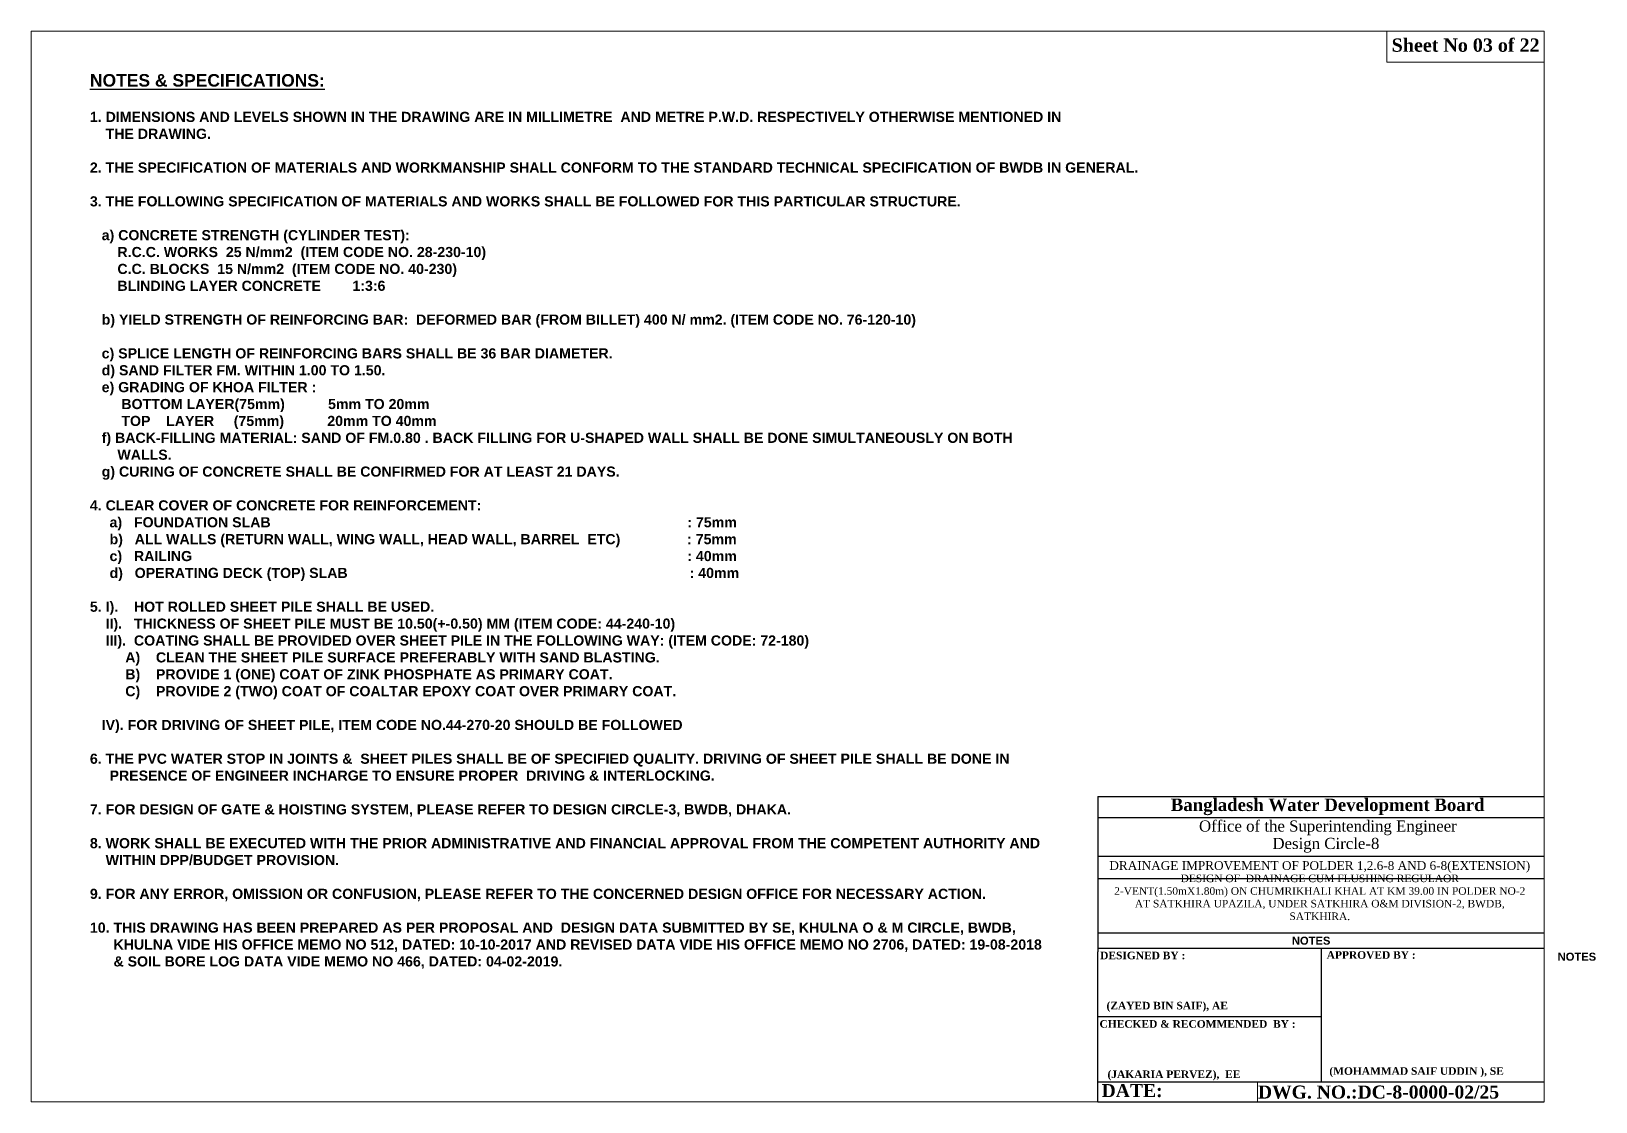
# Model space of a CAD drawing. Extents: x -545075 to 1728153, y -708141 to -305611.
# Drawn here: x -166263 to -103703, y -491541 to -448756 of the extents above; entities that cross this region are included whole.
import ezdxf

# ---------------------------------------------------------------- set-up
doc = ezdxf.new("R2010")
doc.units = 0
doc.header["$MEASUREMENT"] = 0
doc.layers.get('0').update_dxf_attribs({"linetype": 'CONTINUOUS'})
doc.layers.add('Left Bank Profile', color=7, linetype='CONTINUOUS', lineweight=25)
doc.layers.add('LINE', color=7, linetype='CONTINUOUS')
doc.styles.add('Arial-200', font='arial.ttf')
doc.styles.get("Standard").update_dxf_attribs({"font": 'times.ttf', "height": 250})
doc.styles.add('sum', font='arialbd.ttf')

msp = doc.modelspace()

# ---------------------------------------------------------------- linework, layer by layer
at = {"color": 7, "linetype": 'ByBlock', "lineweight": 20}
msp.add_lwpolyline([(-166263, -491541.469), (-166263, -448755.655), (-105757.808, -448755.655), (-105757.808, -491541.469), (-166263, -491541.469)], close=True, dxfattribs=at)
at = {"layer": 'Left Bank Profile'}
msp.add_lwpolyline([(-123615.716, -491541.469), (-105757.808, -491541.469)], dxfattribs=at)
msp.add_lwpolyline([(-123615.716, -491541.469), (-105757.808, -491541.469)], dxfattribs=at)
at = {"layer": 'LINE'}
for p, q in [((-123615.716, -479336.346), (-105757.808, -479336.346)), ((-123615.716, -479336.346), (-123615.716, -485548.537)), ((-123615.716, -480183.032), (-105757.808, -480183.032)), ((-123615.716, -481729.502), (-105757.808, -481729.502)), ((-123615.716, -482626.281), (-105757.808, -482626.281)), ((-123615.716, -484793.178), (-105757.808, -484793.178)), ((-123615.716, -485406.554), (-105757.808, -485406.554)), ((-114686.762, -485406.554), (-114686.762, -490748.993)), ((-123615.716, -491541.469), (-123615.716, -485548.537)), ((-123615.716, -488141.857), (-114686.762, -488141.857)), ((-123615.716, -490748.993), (-105757.808, -490748.993)), ((-120265.102, -490748.993), (-105757.808, -490748.993)), ((-120265.102, -490748.993), (-105757.808, -490748.993)), ((-120265.102, -490748.993), (-105757.808, -490748.993))]:
    msp.add_line(p, q, dxfattribs=at)
at = {"layer": 'LINE', "lineweight": 9}
msp.add_line((-105757.808, -479336.346), (-105757.808, -491541.469), dxfattribs=at)
at = {"layer": 'LINE', "color": 7, "lineweight": 9}
for p, q in [((-117233.181, -490748.993), (-117233.181, -491541.469)), ((-105757.808, -491541.469), (-123021.485, -491541.469)), ((-109441.86, -491541.469), (-108234.525, -491541.469))]:
    msp.add_line(p, q, dxfattribs=at)
at = {"layer": 'LINE', "lineweight": 9}
msp.add_lwpolyline([(-105757.808, -448755.655), (-112051.77, -448755.655), (-112051.77, -449990.278), (-105757.808, -449990.278)], close=True, dxfattribs=at)

# ---------------------------------------------------------------- texts
at = {"color": 0, "linetype": 'ByBlock', "lineweight": -2, "ltscale": 2, "insert": (-163919, -450465.403), "char_height": 405, "width": 42388.48597, "attachment_point": 1, "style": 'sum'}
msp.add_mtext('\\A1;{\\H1.235x;\\LNOTES & SPECIFICATIONS:\\P}\\P{\\C256;1. DIMENSIONS AND LEVELS SHOWN IN THE DRAWING ARE IN MILLIMETRE  AND METRE P.W.D. RESPECTIVELY OTHERWISE MENTIONED IN   \\P    THE DRAWING.}\\P\\P2. THE SPECIFICATION OF MATERIALS AND WORKMANSHIP SHALL CONFORM TO THE STANDARD TECHNICAL SPECIFICATION OF BWDB IN GENERAL.\\P\\P3. THE FOLLOWING SPECIFICATION OF MATERIALS AND WORKS SHALL BE FOLLOWED FOR THIS PARTICULAR STRUCTURE.\\P\\P   a) CONCRETE STRENGTH (CYLINDER TEST):     \\P       R.C.C. WORKS  25 N/mm2  (ITEM CODE NO. 28-230-10)\\P       C.C. BLOCKS  15 N/mm2  (ITEM CODE NO. 40-230)                      \\P       BLINDING LAYER CONCRETE        1:3:6\\P\\P   b) YIELD STRENGTH OF REINFORCING BAR:  DEFORMED BAR (FROM BILLET) 400 N/ mm2. (ITEM CODE NO. 76-120-10)\\P\\P   c) SPLICE LENGTH OF REINFORCING BARS SHALL BE 36 BAR DIAMETER.\\P   d) SAND FILTER FM. WITHIN 1.00 TO 1.50.\\P   e) GRADING OF KHOA FILTER : \\P        BOTTOM LAYER(75mm)           5mm TO 20mm\\P        TOP    LAYER     (75mm)           20mm TO 40mm \\P   f) BACK-FILLING MATERIAL: SAND OF FM.0.80 . BACK FILLING FOR U-SHAPED WALL SHALL BE DONE SIMULTANEOUSLY ON BOTH           \\P       WALLS. \\P   g) CURING OF CONCRETE SHALL BE CONFIRMED FOR AT LEAST 21 DAYS.\\P\\P4. CLEAR COVER OF CONCRETE FOR REINFORCEMENT:\\P{\\A0;     a)   FOUNDATION SLAB                                                                                                          : 75mm\\P     b)   ALL WALLS (RETURN WALL, WING WALL, HEAD WALL, BARREL  ETC)                 : 75mm\\P     c)   RAILING                                                                                                                              : 40mm\\P     d)   OPERATING DECK (TOP) SLAB                                                                                       : 40mm}\\P\\P{\\C256;5. \\A0;\\C7;I).    HOT ROLLED SHEET PILE SHALL BE USED.\\A1;\\C256;\\P    II).   THICKNESS OF \\A0;\\C7;SHEET PILE\\A1;\\C256; MUST BE 10.50(+-0.50) MM \\A0;\\C7;(ITEM CODE: 44-240-10)\\P    III).  COATING SHALL BE PROVIDED OVER SHEET PILE IN THE FOLLOWING WAY: (ITEM CODE: 72-180)\\P         A)    CLEAN THE SHEET PILE SURFACE PREFERABLY WITH SAND BLASTING.\\P         B)    PROVIDE 1 (ONE) COAT OF ZINK PHOSPHATE AS PRIMARY COAT.\\P         C)    PROVIDE 2 (TWO) COAT OF COALTAR EPOXY COAT OVER PRIMARY COAT.\\P\\A1;\\C256;   \\P   IV). FOR DRIVING OF SHEET PILE, ITEM CODE NO.44-270-20 SHOULD BE FOLLOWED \\P}\\P6. THE PVC WATER STOP IN JOINTS &  SHEET PILES SHALL BE OF SPECIFIED QUALITY. DRIVING OF SHEET PILE SHALL BE DONE IN \\P     PRESENCE OF ENGINEER INCHARGE TO ENSURE PROPER  DRIVING & INTERLOCKING.\\P\\P7. FOR DESIGN OF GATE & HOISTING SYSTEM, PLEASE REFER TO DESIGN CIRCLE-3, BWDB, DHAKA.\\P\\P{\\C256;8. WORK SHALL BE EXECUTED WITH THE PRIOR ADMINISTRATIVE AND FINANCIAL APPROVAL FROM THE COMPETENT AUTHORITY AND \\P    WITHIN DPP/BUDGET PROVISION.\\P}\\P9. FOR ANY ERROR, OMISSION OR CONFUSION, PLEASE REFER TO THE CONCERNED DESIGN OFFICE FOR NECESSARY ACTION.\\P\\P{\\C7;10. THIS DRAWING HAS BEEN PREPARED AS PER PROPOSAL AND  DESIGN DATA SUBMITTED BY SE, KHULNA O & M CIRCLE, BWDB,   \\P      KHULNA VIDE HIS OFFICE MEMO NO 512, DATED: 10-10-2017 AND REVISED DATA VIDE HIS OFFICE MEMO NO 2706, DATED: 19-08-2018\\P      & SOIL BORE LOG DATA VIDE MEMO NO 466, DATED: 04-02-2019.\\P\\fTimes New Roman|b1|i0|c0|p18;\\P\\P     }', dxfattribs=at)
at = {"color": 0, "linetype": 'ByBlock', "lineweight": -2, "char_height": 320, "width": 17252.47904, "attachment_point": 7, "style": 'Arial-200'}
for insert in [(-115852.588, -485270.539), (-105224.914, -485910.601)]:
    msp.add_mtext('{\\fArial|b1|i0|c0|p34;NOTES}', dxfattribs=dict(at, insert=insert))
at = {"layer": 'LINE', "color": 7, "lineweight": 9}
for s, insert, char_height, width, attachment_point in [('{\\fTimes New Roman|b1|i0|c0|p18;Sheet No 03 of 22}', (-111862.052, -449042.63), 530.054, 19039.36737, 1), ('{\\fTimes New Roman|b1|i0|c0|p18;Bangladesh Water Development Board}', (-120695.009, -479424.673), 497.51809, 17870.68828, 1), ('{\\fTimes New Roman|b0|i0|c0|p18;Office of the Superintending Engineer}', (-119567.366, -480299.516), 445.23095, 15992.55112, 1), ('{\\fTimes New Roman|b0|i0|c0|p18;Design Circle-8}', (-116630.44, -480995.735), 445.23095, 15992.55112, 1), ('{\\fTimes New Roman Greek|b0|i0|c0|p18;\\C256;DRAINAGE IMPROVEMENT OF POLDER 1,2.6-8 AND 6-8(EXTENSION)}', (-114737.566, -482390.254), 350, 17410.56988, 8), ('{\\fTimes New Roman Greek|b0|i0|c0|p18;\\C256;DESIGN OF  DRAINAGE CUM FLUSHING REGULAOR\\P2-VENT(1.50mX1.80m) ON CHUMRIKHALI KHAL AT KM 39.00 IN POLDER NO-2 AT SATKHIRA UPAZILA, UNDER SATKHIRA O&M DIVISION-2, BWDB, SATKHIRA.}', (-114737.566, -484287.069), 302.878199, 16855.77975, 8)]:
    msp.add_mtext(s, dxfattribs=dict(at, insert=insert, char_height=char_height, width=width, attachment_point=attachment_point))
at = {"layer": 'LINE', "color": 7, "lineweight": 9, "attachment_point": 1}
for s, insert, char_height in [('{\\fTimes New Roman|b1|i0|c0|p18;DESIGNED BY :}', (-123519.947, -485545.168), 302.8782), ('{\\fTimes New Roman|b1|i0|c0|p18;APPROVED BY :}', (-114460.408, -485525.564), 302.8782), ('{\\fTimes New Roman|b1|i0|c0|p18;\\C0;(ZAYED BIN SAIF), AE}', (-123266.065, -487549.635), 302.8782), ('{\\fTimes New Roman|b1|i0|c0|p18;CHECKED & RECOMMENDED  BY :}', (-123544.843, -488282.375), 302.8782), ('{\\fTimes New Roman|b1|i0|c0|p18;\\C0;(JAKARIA PERVEZ),  EE  }', (-123226.326, -490292.693), 302.8782), ('{\\fTimes New Roman|b1|i0|c0|p18;\\C0;(MOHAMMAD SAIF UDDIN ), SE}', (-114353.812, -490163.631), 302.8782), ('{\\fTimes New Roman|b1|i0|c0|p18;DATE:}', (-123462.285, -490837.385), 518.95951), (' {\\fTimes New Roman|b1|i0|c0|p18;DWG. NO.:DC-8-0000-02/25}', (-117406.657, -490896.206), 518.95951)]:
    msp.add_mtext(s, dxfattribs=dict(at, insert=insert, char_height=char_height))

doc.saveas('drawing.dxf')
